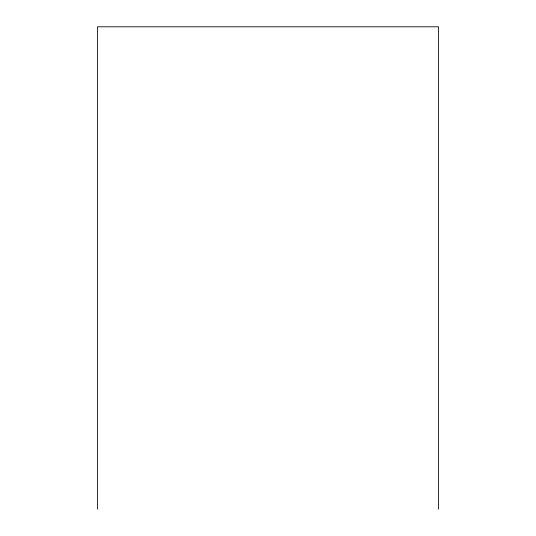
<?xml version="1.0" encoding="UTF-8"?>
<svg xmlns="http://www.w3.org/2000/svg" width="536" height="536" viewBox="0 0 536 536"><rect width="100%" height="100%" fill="white"/><g stroke="black" fill="none" stroke-linecap="round" stroke-linejoin="round"><path stroke-width="0.8" d="M438.508 509.2L438.508 26.8L97.492 26.8L97.492 509.2"/></g></svg>
